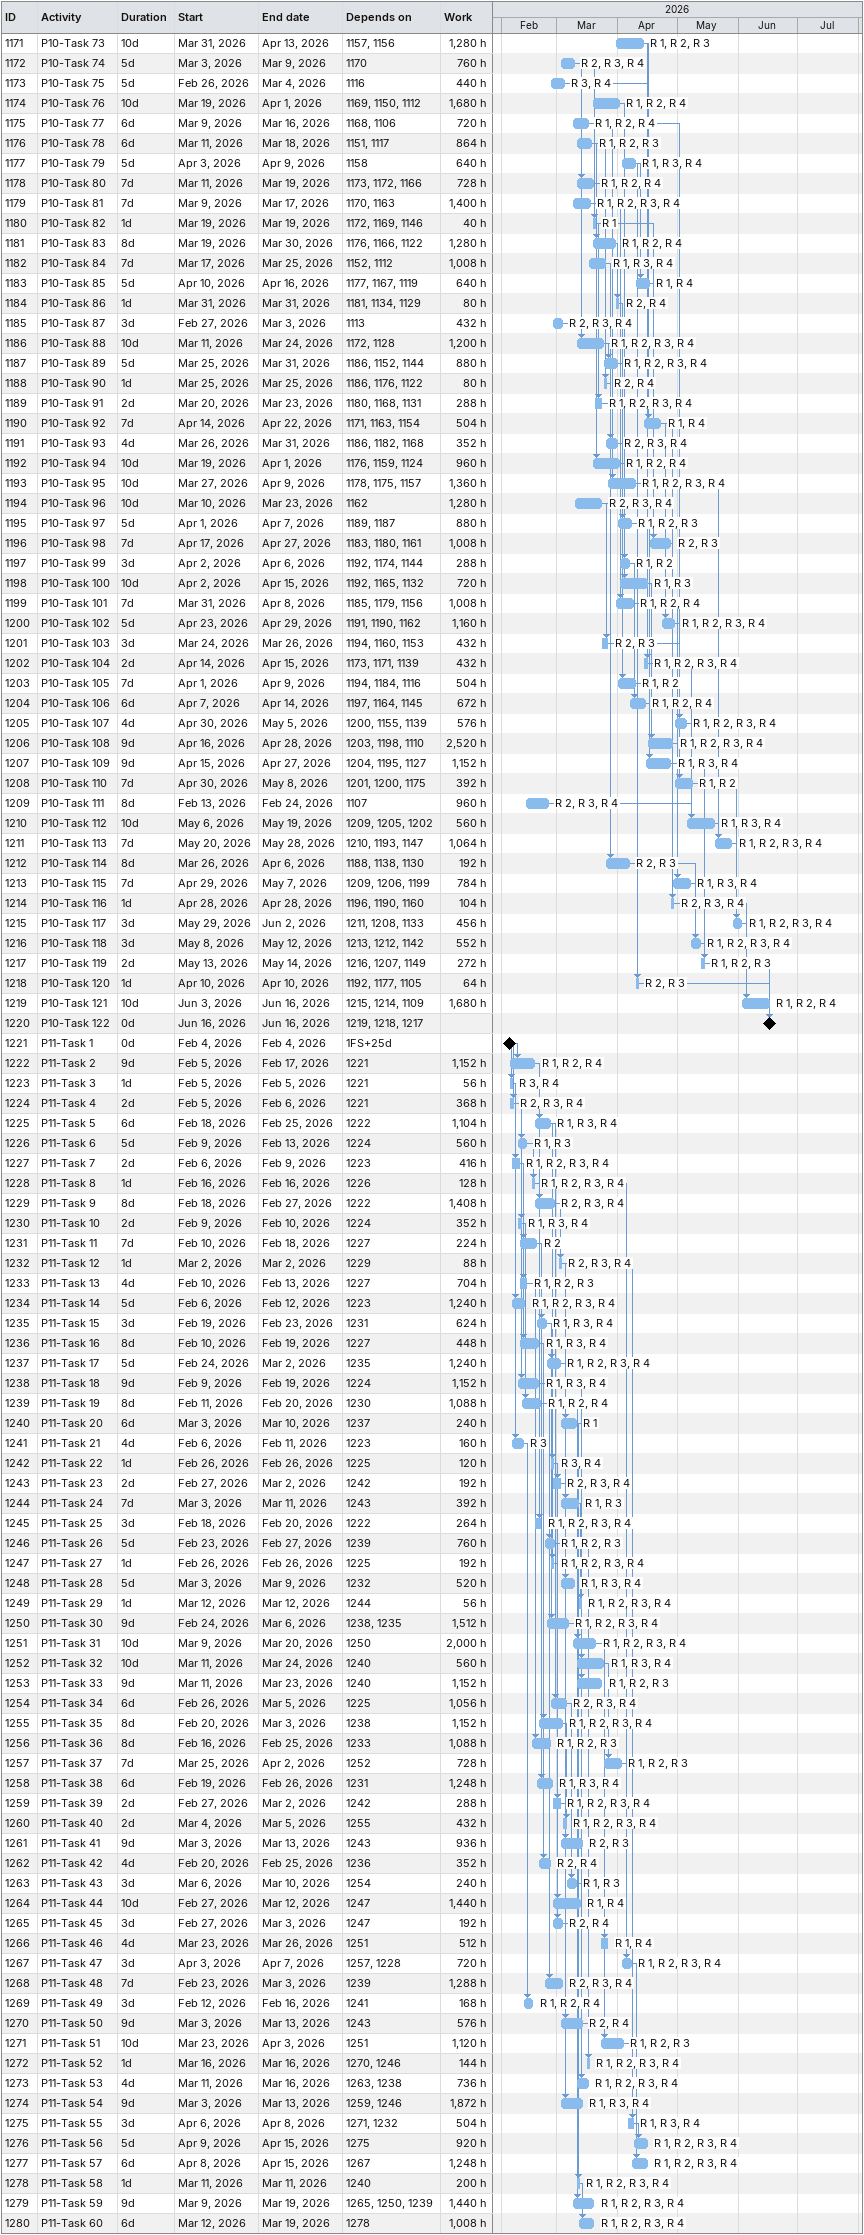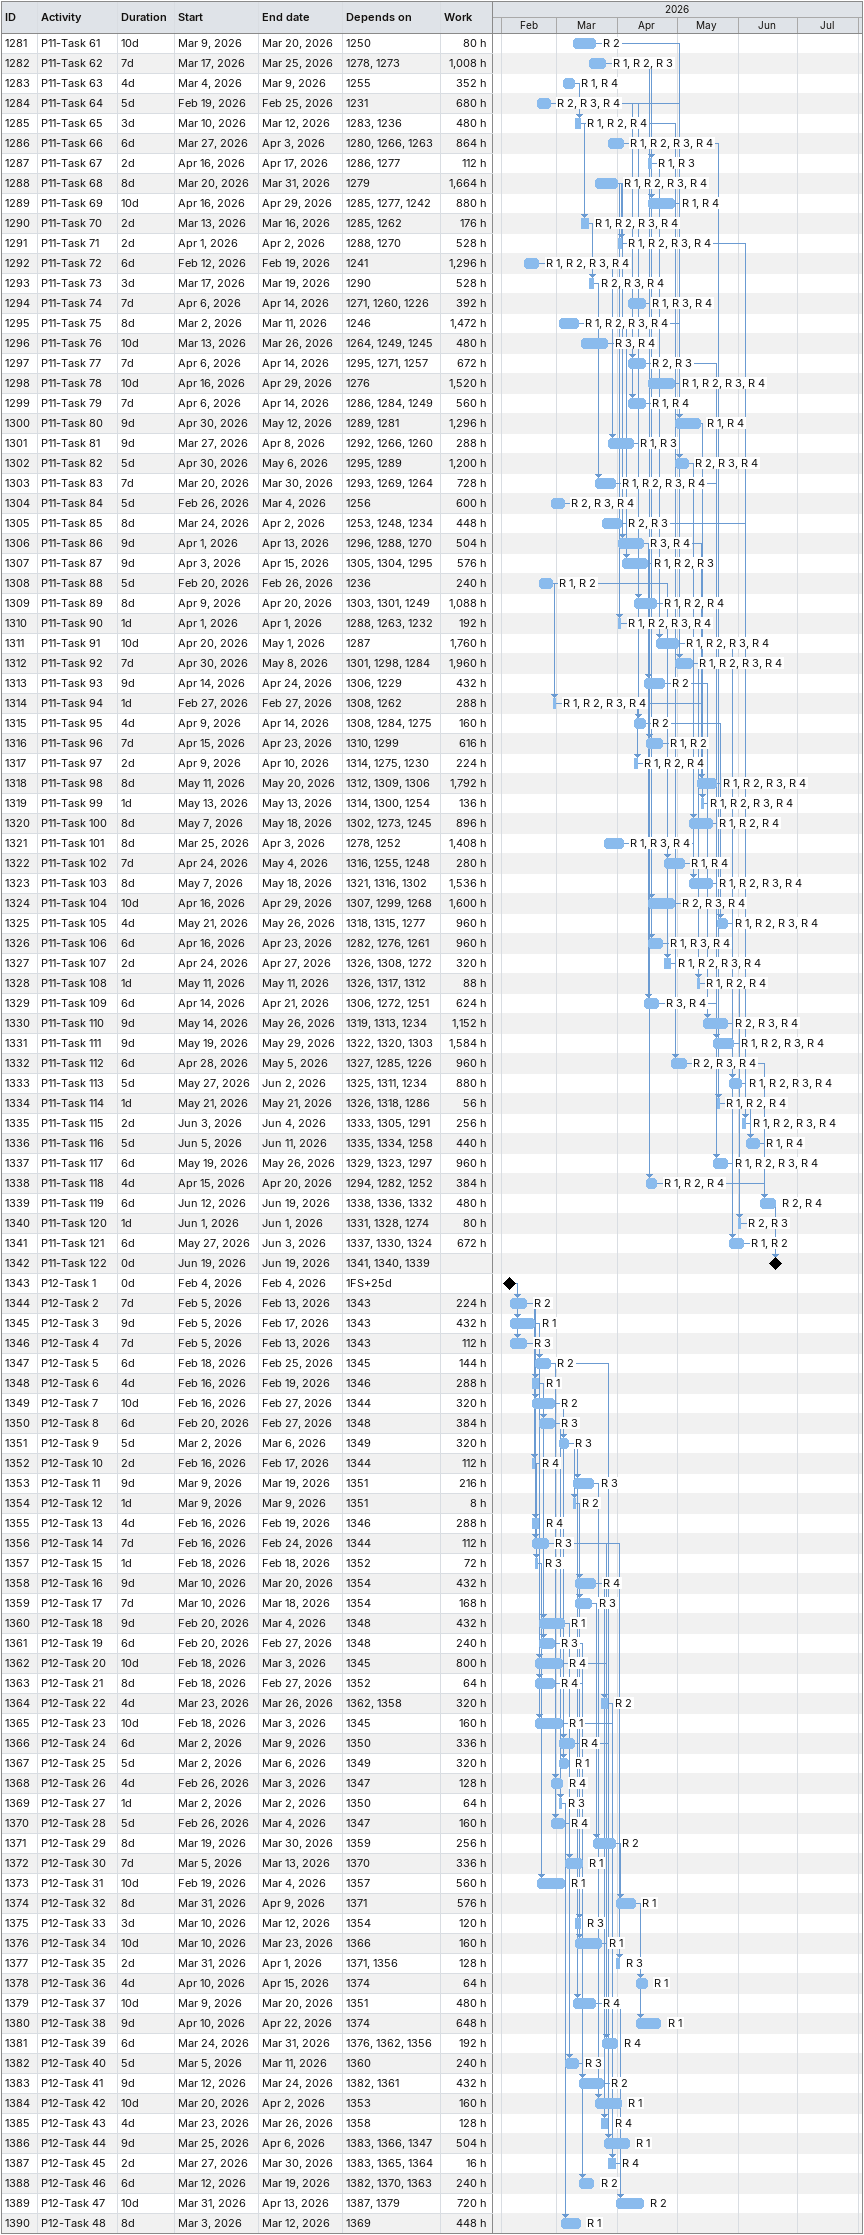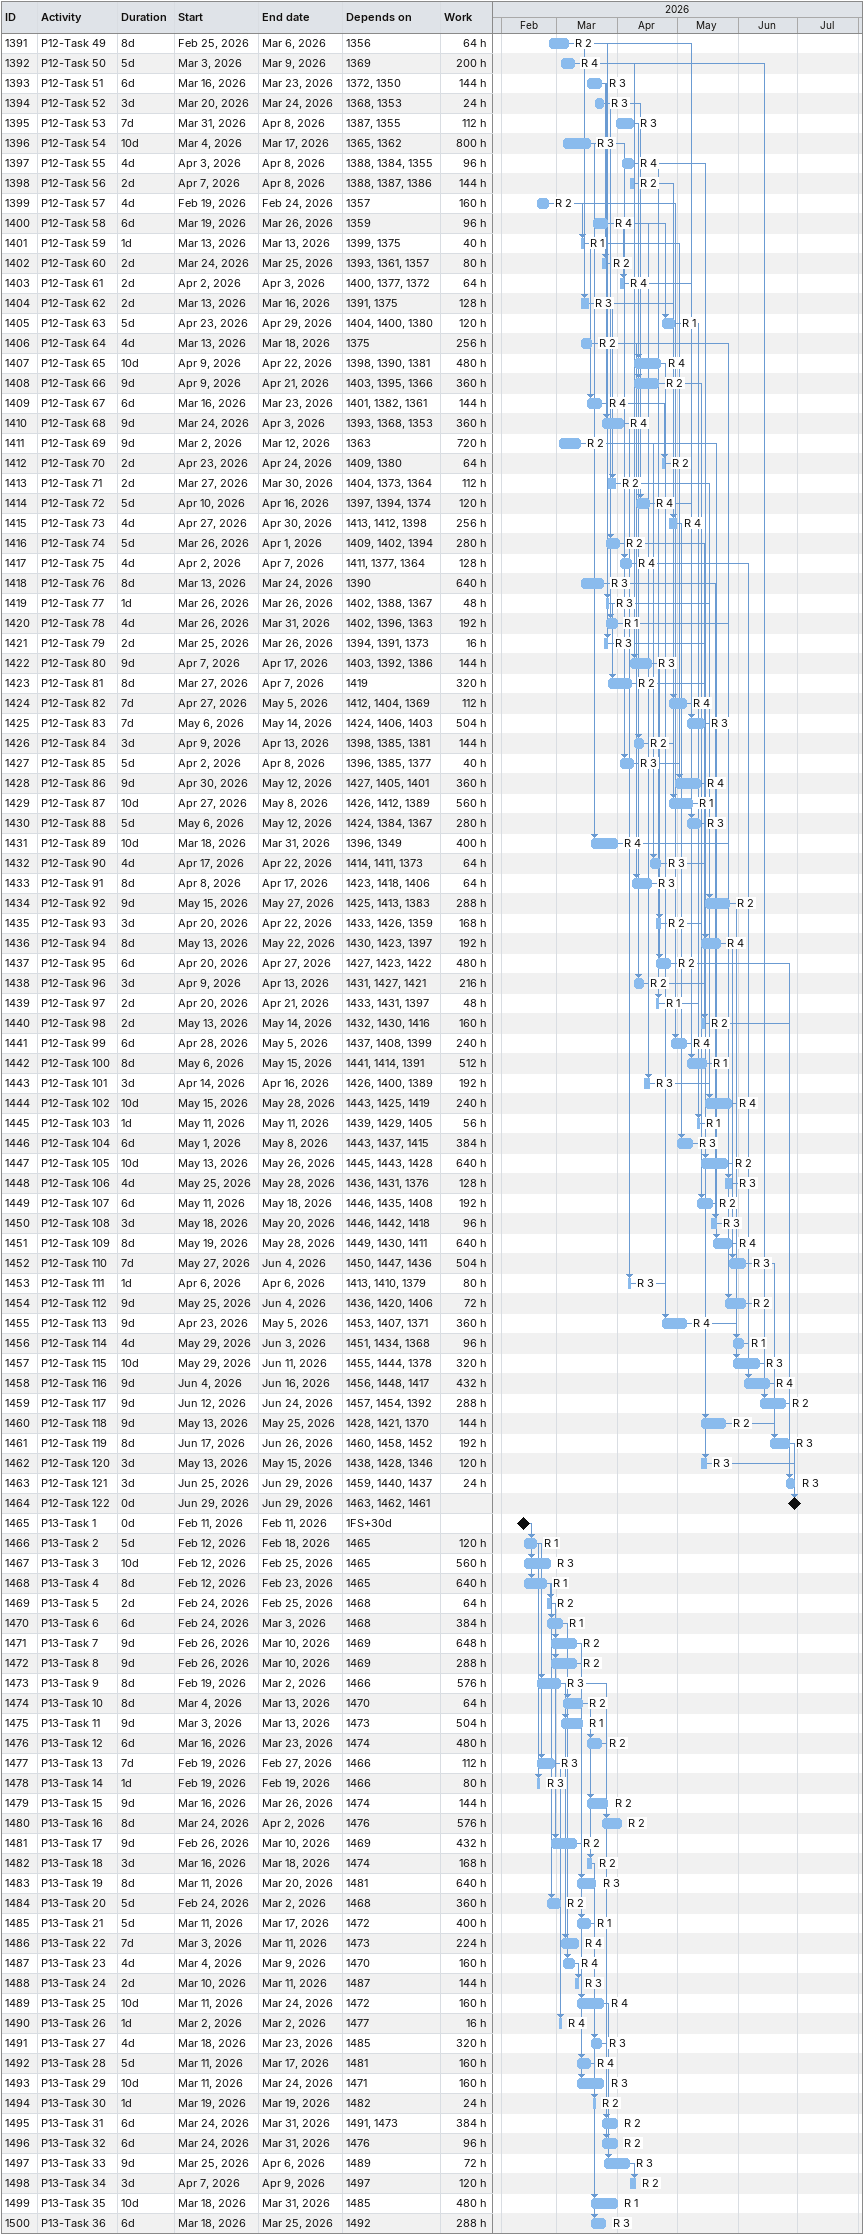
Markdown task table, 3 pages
| ID | Task | Duration | Start | Finish | Predecessors | Resources | Work (h) |
|---|---|---|---|---|---|---|---|
| 1171 | P10-Task 73 | 10d | 2026-03-31 | 2026-04-13 | 1157, 1156 | R 1, R 2, R 3 | 1280 |
| 1172 | P10-Task 74 | 5d | 2026-03-03 | 2026-03-09 | 1170 | R 2, R 3, R 4 | 760 |
| 1173 | P10-Task 75 | 5d | 2026-02-26 | 2026-03-04 | 1116 | R 3, R 4 | 440 |
| 1174 | P10-Task 76 | 10d | 2026-03-19 | 2026-04-01 | 1169, 1150, 1112 | R 1, R 2, R 4 | 1680 |
| 1175 | P10-Task 77 | 6d | 2026-03-09 | 2026-03-16 | 1168, 1106 | R 1, R 2, R 4 | 720 |
| 1176 | P10-Task 78 | 6d | 2026-03-11 | 2026-03-18 | 1151, 1117 | R 1, R 2, R 3 | 864 |
| 1177 | P10-Task 79 | 5d | 2026-04-03 | 2026-04-09 | 1158 | R 1, R 3, R 4 | 640 |
| 1178 | P10-Task 80 | 7d | 2026-03-11 | 2026-03-19 | 1173, 1172, 1166 | R 1, R 2, R 4 | 728 |
| 1179 | P10-Task 81 | 7d | 2026-03-09 | 2026-03-17 | 1170, 1163 | R 1, R 2, R 3, R 4 | 1400 |
| 1180 | P10-Task 82 | 1d | 2026-03-19 | 2026-03-19 | 1172, 1169, 1146 | R 1 | 40 |
| 1181 | P10-Task 83 | 8d | 2026-03-19 | 2026-03-30 | 1176, 1166, 1122 | R 1, R 2, R 4 | 1280 |
| 1182 | P10-Task 84 | 7d | 2026-03-17 | 2026-03-25 | 1152, 1112 | R 1, R 3, R 4 | 1008 |
| 1183 | P10-Task 85 | 5d | 2026-04-10 | 2026-04-16 | 1177, 1167, 1119 | R 1, R 4 | 640 |
| 1184 | P10-Task 86 | 1d | 2026-03-31 | 2026-03-31 | 1181, 1134, 1129 | R 2, R 4 | 80 |
| 1185 | P10-Task 87 | 3d | 2026-02-27 | 2026-03-03 | 1113 | R 2, R 3, R 4 | 432 |
| 1186 | P10-Task 88 | 10d | 2026-03-11 | 2026-03-24 | 1172, 1128 | R 1, R 2, R 3, R 4 | 1200 |
| 1187 | P10-Task 89 | 5d | 2026-03-25 | 2026-03-31 | 1186, 1152, 1144 | R 1, R 2, R 3, R 4 | 880 |
| 1188 | P10-Task 90 | 1d | 2026-03-25 | 2026-03-25 | 1186, 1176, 1122 | R 2, R 4 | 80 |
| 1189 | P10-Task 91 | 2d | 2026-03-20 | 2026-03-23 | 1180, 1168, 1131 | R 1, R 2, R 3, R 4 | 288 |
| 1190 | P10-Task 92 | 7d | 2026-04-14 | 2026-04-22 | 1171, 1163, 1154 | R 1, R 4 | 504 |
| 1191 | P10-Task 93 | 4d | 2026-03-26 | 2026-03-31 | 1186, 1182, 1168 | R 2, R 3, R 4 | 352 |
| 1192 | P10-Task 94 | 10d | 2026-03-19 | 2026-04-01 | 1176, 1159, 1124 | R 1, R 2, R 4 | 960 |
| 1193 | P10-Task 95 | 10d | 2026-03-27 | 2026-04-09 | 1178, 1175, 1157 | R 1, R 2, R 3, R 4 | 1360 |
| 1194 | P10-Task 96 | 10d | 2026-03-10 | 2026-03-23 | 1162 | R 2, R 3, R 4 | 1280 |
| 1195 | P10-Task 97 | 5d | 2026-04-01 | 2026-04-07 | 1189, 1187 | R 1, R 2, R 3 | 880 |
| 1196 | P10-Task 98 | 7d | 2026-04-17 | 2026-04-27 | 1183, 1180, 1161 | R 2, R 3 | 1008 |
| 1197 | P10-Task 99 | 3d | 2026-04-02 | 2026-04-06 | 1192, 1174, 1144 | R 1, R 2 | 288 |
| 1198 | P10-Task 100 | 10d | 2026-04-02 | 2026-04-15 | 1192, 1165, 1132 | R 1, R 3 | 720 |
| 1199 | P10-Task 101 | 7d | 2026-03-31 | 2026-04-08 | 1185, 1179, 1156 | R 1, R 2, R 4 | 1008 |
| 1200 | P10-Task 102 | 5d | 2026-04-23 | 2026-04-29 | 1191, 1190, 1162 | R 1, R 2, R 3, R 4 | 1160 |
| 1201 | P10-Task 103 | 3d | 2026-03-24 | 2026-03-26 | 1194, 1160, 1153 | R 2, R 3 | 432 |
| 1202 | P10-Task 104 | 2d | 2026-04-14 | 2026-04-15 | 1173, 1171, 1139 | R 1, R 2, R 3, R 4 | 432 |
| 1203 | P10-Task 105 | 7d | 2026-04-01 | 2026-04-09 | 1194, 1184, 1116 | R 1, R 2 | 504 |
| 1204 | P10-Task 106 | 6d | 2026-04-07 | 2026-04-14 | 1197, 1164, 1145 | R 1, R 2, R 4 | 672 |
| 1205 | P10-Task 107 | 4d | 2026-04-30 | 2026-05-05 | 1200, 1155, 1139 | R 1, R 2, R 3, R 4 | 576 |
| 1206 | P10-Task 108 | 9d | 2026-04-16 | 2026-04-28 | 1203, 1198, 1110 | R 1, R 2, R 3, R 4 | 2520 |
| 1207 | P10-Task 109 | 9d | 2026-04-15 | 2026-04-27 | 1204, 1195, 1127 | R 1, R 3, R 4 | 1152 |
| 1208 | P10-Task 110 | 7d | 2026-04-30 | 2026-05-08 | 1201, 1200, 1175 | R 1, R 2 | 392 |
| 1209 | P10-Task 111 | 8d | 2026-02-13 | 2026-02-24 | 1107 | R 2, R 3, R 4 | 960 |
| 1210 | P10-Task 112 | 10d | 2026-05-06 | 2026-05-19 | 1209, 1205, 1202 | R 1, R 3, R 4 | 560 |
| 1211 | P10-Task 113 | 7d | 2026-05-20 | 2026-05-28 | 1210, 1193, 1147 | R 1, R 2, R 3, R 4 | 1064 |
| 1212 | P10-Task 114 | 8d | 2026-03-26 | 2026-04-06 | 1188, 1138, 1130 | R 2, R 3 | 192 |
| 1213 | P10-Task 115 | 7d | 2026-04-29 | 2026-05-07 | 1209, 1206, 1199 | R 1, R 3, R 4 | 784 |
| 1214 | P10-Task 116 | 1d | 2026-04-28 | 2026-04-28 | 1196, 1190, 1160 | R 2, R 3, R 4 | 104 |
| 1215 | P10-Task 117 | 3d | 2026-05-29 | 2026-06-02 | 1211, 1208, 1133 | R 1, R 2, R 3, R 4 | 456 |
| 1216 | P10-Task 118 | 3d | 2026-05-08 | 2026-05-12 | 1213, 1212, 1142 | R 1, R 2, R 3, R 4 | 552 |
| 1217 | P10-Task 119 | 2d | 2026-05-13 | 2026-05-14 | 1216, 1207, 1149 | R 1, R 2, R 3 | 272 |
| 1218 | P10-Task 120 | 1d | 2026-04-10 | 2026-04-10 | 1192, 1177, 1105 | R 2, R 3 | 64 |
| 1219 | P10-Task 121 | 10d | 2026-06-03 | 2026-06-16 | 1215, 1214, 1109 | R 1, R 2, R 4 | 1680 |
| 1220 | P10-Task 122 | 0d | 2026-06-16 | 2026-06-16 | 1219, 1218, 1217 |  |  |
| 1221 | P11-Task 1 | 0d | 2026-02-04 | 2026-02-04 | 1FS+25d |  |  |
| 1222 | P11-Task 2 | 9d | 2026-02-05 | 2026-02-17 | 1221 | R 1, R 2, R 4 | 1152 |
| 1223 | P11-Task 3 | 1d | 2026-02-05 | 2026-02-05 | 1221 | R 3, R 4 | 56 |
| 1224 | P11-Task 4 | 2d | 2026-02-05 | 2026-02-06 | 1221 | R 2, R 3, R 4 | 368 |
| 1225 | P11-Task 5 | 6d | 2026-02-18 | 2026-02-25 | 1222 | R 1, R 3, R 4 | 1104 |
| 1226 | P11-Task 6 | 5d | 2026-02-09 | 2026-02-13 | 1224 | R 1, R 3 | 560 |
| 1227 | P11-Task 7 | 2d | 2026-02-06 | 2026-02-09 | 1223 | R 1, R 2, R 3, R 4 | 416 |
| 1228 | P11-Task 8 | 1d | 2026-02-16 | 2026-02-16 | 1226 | R 1, R 2, R 3, R 4 | 128 |
| 1229 | P11-Task 9 | 8d | 2026-02-18 | 2026-02-27 | 1222 | R 2, R 3, R 4 | 1408 |
| 1230 | P11-Task 10 | 2d | 2026-02-09 | 2026-02-10 | 1224 | R 1, R 3, R 4 | 352 |
| 1231 | P11-Task 11 | 7d | 2026-02-10 | 2026-02-18 | 1227 | R 2 | 224 |
| 1232 | P11-Task 12 | 1d | 2026-03-02 | 2026-03-02 | 1229 | R 2, R 3, R 4 | 88 |
| 1233 | P11-Task 13 | 4d | 2026-02-10 | 2026-02-13 | 1227 | R 1, R 2, R 3 | 704 |
| 1234 | P11-Task 14 | 5d | 2026-02-06 | 2026-02-12 | 1223 | R 1, R 2, R 3, R 4 | 1240 |
| 1235 | P11-Task 15 | 3d | 2026-02-19 | 2026-02-23 | 1231 | R 1, R 3, R 4 | 624 |
| 1236 | P11-Task 16 | 8d | 2026-02-10 | 2026-02-19 | 1227 | R 1, R 3, R 4 | 448 |
| 1237 | P11-Task 17 | 5d | 2026-02-24 | 2026-03-02 | 1235 | R 1, R 2, R 3, R 4 | 1240 |
| 1238 | P11-Task 18 | 9d | 2026-02-09 | 2026-02-19 | 1224 | R 1, R 3, R 4 | 1152 |
| 1239 | P11-Task 19 | 8d | 2026-02-11 | 2026-02-20 | 1230 | R 1, R 2, R 4 | 1088 |
| 1240 | P11-Task 20 | 6d | 2026-03-03 | 2026-03-10 | 1237 | R 1 | 240 |
| 1241 | P11-Task 21 | 4d | 2026-02-06 | 2026-02-11 | 1223 | R 3 | 160 |
| 1242 | P11-Task 22 | 1d | 2026-02-26 | 2026-02-26 | 1225 | R 3, R 4 | 120 |
| 1243 | P11-Task 23 | 2d | 2026-02-27 | 2026-03-02 | 1242 | R 2, R 3, R 4 | 192 |
| 1244 | P11-Task 24 | 7d | 2026-03-03 | 2026-03-11 | 1243 | R 1, R 3 | 392 |
| 1245 | P11-Task 25 | 3d | 2026-02-18 | 2026-02-20 | 1222 | R 1, R 2, R 3, R 4 | 264 |
| 1246 | P11-Task 26 | 5d | 2026-02-23 | 2026-02-27 | 1239 | R 1, R 2, R 3 | 760 |
| 1247 | P11-Task 27 | 1d | 2026-02-26 | 2026-02-26 | 1225 | R 1, R 2, R 3, R 4 | 192 |
| 1248 | P11-Task 28 | 5d | 2026-03-03 | 2026-03-09 | 1232 | R 1, R 3, R 4 | 520 |
| 1249 | P11-Task 29 | 1d | 2026-03-12 | 2026-03-12 | 1244 | R 1, R 2, R 3, R 4 | 56 |
| 1250 | P11-Task 30 | 9d | 2026-02-24 | 2026-03-06 | 1238, 1235 | R 1, R 2, R 3, R 4 | 1512 |
| 1251 | P11-Task 31 | 10d | 2026-03-09 | 2026-03-20 | 1250 | R 1, R 2, R 3, R 4 | 2000 |
| 1252 | P11-Task 32 | 10d | 2026-03-11 | 2026-03-24 | 1240 | R 1, R 3, R 4 | 560 |
| 1253 | P11-Task 33 | 9d | 2026-03-11 | 2026-03-23 | 1240 | R 1, R 2, R 3 | 1152 |
| 1254 | P11-Task 34 | 6d | 2026-02-26 | 2026-03-05 | 1225 | R 2, R 3, R 4 | 1056 |
| 1255 | P11-Task 35 | 8d | 2026-02-20 | 2026-03-03 | 1238 | R 1, R 2, R 3, R 4 | 1152 |
| 1256 | P11-Task 36 | 8d | 2026-02-16 | 2026-02-25 | 1233 | R 1, R 2, R 3 | 1088 |
| 1257 | P11-Task 37 | 7d | 2026-03-25 | 2026-04-02 | 1252 | R 1, R 2, R 3 | 728 |
| 1258 | P11-Task 38 | 6d | 2026-02-19 | 2026-02-26 | 1231 | R 1, R 3, R 4 | 1248 |
| 1259 | P11-Task 39 | 2d | 2026-02-27 | 2026-03-02 | 1242 | R 1, R 2, R 3, R 4 | 288 |
| 1260 | P11-Task 40 | 2d | 2026-03-04 | 2026-03-05 | 1255 | R 1, R 2, R 3, R 4 | 432 |
| 1261 | P11-Task 41 | 9d | 2026-03-03 | 2026-03-13 | 1243 | R 2, R 3 | 936 |
| 1262 | P11-Task 42 | 4d | 2026-02-20 | 2026-02-25 | 1236 | R 2, R 4 | 352 |
| 1263 | P11-Task 43 | 3d | 2026-03-06 | 2026-03-10 | 1254 | R 1, R 3 | 240 |
| 1264 | P11-Task 44 | 10d | 2026-02-27 | 2026-03-12 | 1247 | R 1, R 4 | 1440 |
| 1265 | P11-Task 45 | 3d | 2026-02-27 | 2026-03-03 | 1247 | R 2, R 4 | 192 |
| 1266 | P11-Task 46 | 4d | 2026-03-23 | 2026-03-26 | 1251 | R 1, R 4 | 512 |
| 1267 | P11-Task 47 | 3d | 2026-04-03 | 2026-04-07 | 1257, 1228 | R 1, R 2, R 3, R 4 | 720 |
| 1268 | P11-Task 48 | 7d | 2026-02-23 | 2026-03-03 | 1239 | R 2, R 3, R 4 | 1288 |
| 1269 | P11-Task 49 | 3d | 2026-02-12 | 2026-02-16 | 1241 | R 1, R 2, R 4 | 168 |
| 1270 | P11-Task 50 | 9d | 2026-03-03 | 2026-03-13 | 1243 | R 2, R 4 | 576 |
| 1271 | P11-Task 51 | 10d | 2026-03-23 | 2026-04-03 | 1251 | R 1, R 2, R 3 | 1120 |
| 1272 | P11-Task 52 | 1d | 2026-03-16 | 2026-03-16 | 1270, 1246 | R 1, R 2, R 3, R 4 | 144 |
| 1273 | P11-Task 53 | 4d | 2026-03-11 | 2026-03-16 | 1263, 1238 | R 1, R 2, R 3, R 4 | 736 |
| 1274 | P11-Task 54 | 9d | 2026-03-03 | 2026-03-13 | 1259, 1246 | R 1, R 3, R 4 | 1872 |
| 1275 | P11-Task 55 | 3d | 2026-04-06 | 2026-04-08 | 1271, 1232 | R 1, R 3, R 4 | 504 |
| 1276 | P11-Task 56 | 5d | 2026-04-09 | 2026-04-15 | 1275 | R 1, R 2, R 3, R 4 | 920 |
| 1277 | P11-Task 57 | 6d | 2026-04-08 | 2026-04-15 | 1267 | R 1, R 2, R 3, R 4 | 1248 |
| 1278 | P11-Task 58 | 1d | 2026-03-11 | 2026-03-11 | 1240 | R 1, R 2, R 3, R 4 | 200 |
| 1279 | P11-Task 59 | 9d | 2026-03-09 | 2026-03-19 | 1265, 1250, 1239 | R 1, R 2, R 3, R 4 | 1440 |
| 1280 | P11-Task 60 | 6d | 2026-03-12 | 2026-03-19 | 1278 | R 1, R 2, R 3, R 4 | 1008 |
| 1281 | P11-Task 61 | 10d | 2026-03-09 | 2026-03-20 | 1250 | R 2 | 80 |
| 1282 | P11-Task 62 | 7d | 2026-03-17 | 2026-03-25 | 1278, 1273 | R 1, R 2, R 3 | 1008 |
| 1283 | P11-Task 63 | 4d | 2026-03-04 | 2026-03-09 | 1255 | R 1, R 4 | 352 |
| 1284 | P11-Task 64 | 5d | 2026-02-19 | 2026-02-25 | 1231 | R 2, R 3, R 4 | 680 |
| 1285 | P11-Task 65 | 3d | 2026-03-10 | 2026-03-12 | 1283, 1236 | R 1, R 2, R 4 | 480 |
| 1286 | P11-Task 66 | 6d | 2026-03-27 | 2026-04-03 | 1280, 1266, 1263 | R 1, R 2, R 3, R 4 | 864 |
| 1287 | P11-Task 67 | 2d | 2026-04-16 | 2026-04-17 | 1286, 1277 | R 1, R 3 | 112 |
| 1288 | P11-Task 68 | 8d | 2026-03-20 | 2026-03-31 | 1279 | R 1, R 2, R 3, R 4 | 1664 |
| 1289 | P11-Task 69 | 10d | 2026-04-16 | 2026-04-29 | 1285, 1277, 1242 | R 1, R 4 | 880 |
| 1290 | P11-Task 70 | 2d | 2026-03-13 | 2026-03-16 | 1285, 1262 | R 1, R 2, R 3, R 4 | 176 |
| 1291 | P11-Task 71 | 2d | 2026-04-01 | 2026-04-02 | 1288, 1270 | R 1, R 2, R 3, R 4 | 528 |
| 1292 | P11-Task 72 | 6d | 2026-02-12 | 2026-02-19 | 1241 | R 1, R 2, R 3, R 4 | 1296 |
| 1293 | P11-Task 73 | 3d | 2026-03-17 | 2026-03-19 | 1290 | R 2, R 3, R 4 | 528 |
| 1294 | P11-Task 74 | 7d | 2026-04-06 | 2026-04-14 | 1271, 1260, 1226 | R 1, R 3, R 4 | 392 |
| 1295 | P11-Task 75 | 8d | 2026-03-02 | 2026-03-11 | 1246 | R 1, R 2, R 3, R 4 | 1472 |
| 1296 | P11-Task 76 | 10d | 2026-03-13 | 2026-03-26 | 1264, 1249, 1245 | R 3, R 4 | 480 |
| 1297 | P11-Task 77 | 7d | 2026-04-06 | 2026-04-14 | 1295, 1271, 1257 | R 2, R 3 | 672 |
| 1298 | P11-Task 78 | 10d | 2026-04-16 | 2026-04-29 | 1276 | R 1, R 2, R 3, R 4 | 1520 |
| 1299 | P11-Task 79 | 7d | 2026-04-06 | 2026-04-14 | 1286, 1284, 1249 | R 1, R 4 | 560 |
| 1300 | P11-Task 80 | 9d | 2026-04-30 | 2026-05-12 | 1289, 1281 | R 1, R 4 | 1296 |
| 1301 | P11-Task 81 | 9d | 2026-03-27 | 2026-04-08 | 1292, 1266, 1260 | R 1, R 3 | 288 |
| 1302 | P11-Task 82 | 5d | 2026-04-30 | 2026-05-06 | 1295, 1289 | R 2, R 3, R 4 | 1200 |
| 1303 | P11-Task 83 | 7d | 2026-03-20 | 2026-03-30 | 1293, 1269, 1264 | R 1, R 2, R 3, R 4 | 728 |
| 1304 | P11-Task 84 | 5d | 2026-02-26 | 2026-03-04 | 1256 | R 2, R 3, R 4 | 600 |
| 1305 | P11-Task 85 | 8d | 2026-03-24 | 2026-04-02 | 1253, 1248, 1234 | R 2, R 3 | 448 |
| 1306 | P11-Task 86 | 9d | 2026-04-01 | 2026-04-13 | 1296, 1288, 1270 | R 3, R 4 | 504 |
| 1307 | P11-Task 87 | 9d | 2026-04-03 | 2026-04-15 | 1305, 1304, 1295 | R 1, R 2, R 3 | 576 |
| 1308 | P11-Task 88 | 5d | 2026-02-20 | 2026-02-26 | 1236 | R 1, R 2 | 240 |
| 1309 | P11-Task 89 | 8d | 2026-04-09 | 2026-04-20 | 1303, 1301, 1249 | R 1, R 2, R 4 | 1088 |
| 1310 | P11-Task 90 | 1d | 2026-04-01 | 2026-04-01 | 1288, 1263, 1232 | R 1, R 2, R 3, R 4 | 192 |
| 1311 | P11-Task 91 | 10d | 2026-04-20 | 2026-05-01 | 1287 | R 1, R 2, R 3, R 4 | 1760 |
| 1312 | P11-Task 92 | 7d | 2026-04-30 | 2026-05-08 | 1301, 1298, 1284 | R 1, R 2, R 3, R 4 | 1960 |
| 1313 | P11-Task 93 | 9d | 2026-04-14 | 2026-04-24 | 1306, 1229 | R 2 | 432 |
| 1314 | P11-Task 94 | 1d | 2026-02-27 | 2026-02-27 | 1308, 1262 | R 1, R 2, R 3, R 4 | 288 |
| 1315 | P11-Task 95 | 4d | 2026-04-09 | 2026-04-14 | 1308, 1284, 1275 | R 2 | 160 |
| 1316 | P11-Task 96 | 7d | 2026-04-15 | 2026-04-23 | 1310, 1299 | R 1, R 2 | 616 |
| 1317 | P11-Task 97 | 2d | 2026-04-09 | 2026-04-10 | 1314, 1275, 1230 | R 1, R 2, R 4 | 224 |
| 1318 | P11-Task 98 | 8d | 2026-05-11 | 2026-05-20 | 1312, 1309, 1306 | R 1, R 2, R 3, R 4 | 1792 |
| 1319 | P11-Task 99 | 1d | 2026-05-13 | 2026-05-13 | 1314, 1300, 1254 | R 1, R 2, R 3, R 4 | 136 |
| 1320 | P11-Task 100 | 8d | 2026-05-07 | 2026-05-18 | 1302, 1273, 1245 | R 1, R 2, R 4 | 896 |
| 1321 | P11-Task 101 | 8d | 2026-03-25 | 2026-04-03 | 1278, 1252 | R 1, R 3, R 4 | 1408 |
| 1322 | P11-Task 102 | 7d | 2026-04-24 | 2026-05-04 | 1316, 1255, 1248 | R 1, R 4 | 280 |
| 1323 | P11-Task 103 | 8d | 2026-05-07 | 2026-05-18 | 1321, 1316, 1302 | R 1, R 2, R 3, R 4 | 1536 |
| 1324 | P11-Task 104 | 10d | 2026-04-16 | 2026-04-29 | 1307, 1299, 1268 | R 2, R 3, R 4 | 1600 |
| 1325 | P11-Task 105 | 4d | 2026-05-21 | 2026-05-26 | 1318, 1315, 1277 | R 1, R 2, R 3, R 4 | 960 |
| 1326 | P11-Task 106 | 6d | 2026-04-16 | 2026-04-23 | 1282, 1276, 1261 | R 1, R 3, R 4 | 960 |
| 1327 | P11-Task 107 | 2d | 2026-04-24 | 2026-04-27 | 1326, 1308, 1272 | R 1, R 2, R 3, R 4 | 320 |
| 1328 | P11-Task 108 | 1d | 2026-05-11 | 2026-05-11 | 1326, 1317, 1312 | R 1, R 2, R 4 | 88 |
| 1329 | P11-Task 109 | 6d | 2026-04-14 | 2026-04-21 | 1306, 1272, 1251 | R 3, R 4 | 624 |
| 1330 | P11-Task 110 | 9d | 2026-05-14 | 2026-05-26 | 1319, 1313, 1234 | R 2, R 3, R 4 | 1152 |
| 1331 | P11-Task 111 | 9d | 2026-05-19 | 2026-05-29 | 1322, 1320, 1303 | R 1, R 2, R 3, R 4 | 1584 |
| 1332 | P11-Task 112 | 6d | 2026-04-28 | 2026-05-05 | 1327, 1285, 1226 | R 2, R 3, R 4 | 960 |
| 1333 | P11-Task 113 | 5d | 2026-05-27 | 2026-06-02 | 1325, 1311, 1234 | R 1, R 2, R 3, R 4 | 880 |
| 1334 | P11-Task 114 | 1d | 2026-05-21 | 2026-05-21 | 1326, 1318, 1286 | R 1, R 2, R 4 | 56 |
| 1335 | P11-Task 115 | 2d | 2026-06-03 | 2026-06-04 | 1333, 1305, 1291 | R 1, R 2, R 3, R 4 | 256 |
| 1336 | P11-Task 116 | 5d | 2026-06-05 | 2026-06-11 | 1335, 1334, 1258 | R 1, R 4 | 440 |
| 1337 | P11-Task 117 | 6d | 2026-05-19 | 2026-05-26 | 1329, 1323, 1297 | R 1, R 2, R 3, R 4 | 960 |
| 1338 | P11-Task 118 | 4d | 2026-04-15 | 2026-04-20 | 1294, 1282, 1252 | R 1, R 2, R 4 | 384 |
| 1339 | P11-Task 119 | 6d | 2026-06-12 | 2026-06-19 | 1338, 1336, 1332 | R 2, R 4 | 480 |
| 1340 | P11-Task 120 | 1d | 2026-06-01 | 2026-06-01 | 1331, 1328, 1274 | R 2, R 3 | 80 |
| 1341 | P11-Task 121 | 6d | 2026-05-27 | 2026-06-03 | 1337, 1330, 1324 | R 1, R 2 | 672 |
| 1342 | P11-Task 122 | 0d | 2026-06-19 | 2026-06-19 | 1341, 1340, 1339 |  |  |
| 1343 | P12-Task 1 | 0d | 2026-02-04 | 2026-02-04 | 1FS+25d |  |  |
| 1344 | P12-Task 2 | 7d | 2026-02-05 | 2026-02-13 | 1343 | R 2 | 224 |
| 1345 | P12-Task 3 | 9d | 2026-02-05 | 2026-02-17 | 1343 | R 1 | 432 |
| 1346 | P12-Task 4 | 7d | 2026-02-05 | 2026-02-13 | 1343 | R 3 | 112 |
| 1347 | P12-Task 5 | 6d | 2026-02-18 | 2026-02-25 | 1345 | R 2 | 144 |
| 1348 | P12-Task 6 | 4d | 2026-02-16 | 2026-02-19 | 1346 | R 1 | 288 |
| 1349 | P12-Task 7 | 10d | 2026-02-16 | 2026-02-27 | 1344 | R 2 | 320 |
| 1350 | P12-Task 8 | 6d | 2026-02-20 | 2026-02-27 | 1348 | R 3 | 384 |
| 1351 | P12-Task 9 | 5d | 2026-03-02 | 2026-03-06 | 1349 | R 3 | 320 |
| 1352 | P12-Task 10 | 2d | 2026-02-16 | 2026-02-17 | 1344 | R 4 | 112 |
| 1353 | P12-Task 11 | 9d | 2026-03-09 | 2026-03-19 | 1351 | R 3 | 216 |
| 1354 | P12-Task 12 | 1d | 2026-03-09 | 2026-03-09 | 1351 | R 2 | 8 |
| 1355 | P12-Task 13 | 4d | 2026-02-16 | 2026-02-19 | 1346 | R 4 | 288 |
| 1356 | P12-Task 14 | 7d | 2026-02-16 | 2026-02-24 | 1344 | R 3 | 112 |
| 1357 | P12-Task 15 | 1d | 2026-02-18 | 2026-02-18 | 1352 | R 3 | 72 |
| 1358 | P12-Task 16 | 9d | 2026-03-10 | 2026-03-20 | 1354 | R 4 | 432 |
| 1359 | P12-Task 17 | 7d | 2026-03-10 | 2026-03-18 | 1354 | R 3 | 168 |
| 1360 | P12-Task 18 | 9d | 2026-02-20 | 2026-03-04 | 1348 | R 1 | 432 |
| 1361 | P12-Task 19 | 6d | 2026-02-20 | 2026-02-27 | 1348 | R 3 | 240 |
| 1362 | P12-Task 20 | 10d | 2026-02-18 | 2026-03-03 | 1345 | R 4 | 800 |
| 1363 | P12-Task 21 | 8d | 2026-02-18 | 2026-02-27 | 1352 | R 4 | 64 |
| 1364 | P12-Task 22 | 4d | 2026-03-23 | 2026-03-26 | 1362, 1358 | R 2 | 320 |
| 1365 | P12-Task 23 | 10d | 2026-02-18 | 2026-03-03 | 1345 | R 1 | 160 |
| 1366 | P12-Task 24 | 6d | 2026-03-02 | 2026-03-09 | 1350 | R 4 | 336 |
| 1367 | P12-Task 25 | 5d | 2026-03-02 | 2026-03-06 | 1349 | R 1 | 320 |
| 1368 | P12-Task 26 | 4d | 2026-02-26 | 2026-03-03 | 1347 | R 4 | 128 |
| 1369 | P12-Task 27 | 1d | 2026-03-02 | 2026-03-02 | 1350 | R 3 | 64 |
| 1370 | P12-Task 28 | 5d | 2026-02-26 | 2026-03-04 | 1347 | R 4 | 160 |
| 1371 | P12-Task 29 | 8d | 2026-03-19 | 2026-03-30 | 1359 | R 2 | 256 |
| 1372 | P12-Task 30 | 7d | 2026-03-05 | 2026-03-13 | 1370 | R 1 | 336 |
| 1373 | P12-Task 31 | 10d | 2026-02-19 | 2026-03-04 | 1357 | R 1 | 560 |
| 1374 | P12-Task 32 | 8d | 2026-03-31 | 2026-04-09 | 1371 | R 1 | 576 |
| 1375 | P12-Task 33 | 3d | 2026-03-10 | 2026-03-12 | 1354 | R 3 | 120 |
| 1376 | P12-Task 34 | 10d | 2026-03-10 | 2026-03-23 | 1366 | R 1 | 160 |
| 1377 | P12-Task 35 | 2d | 2026-03-31 | 2026-04-01 | 1371, 1356 | R 3 | 128 |
| 1378 | P12-Task 36 | 4d | 2026-04-10 | 2026-04-15 | 1374 | R 1 | 64 |
| 1379 | P12-Task 37 | 10d | 2026-03-09 | 2026-03-20 | 1351 | R 4 | 480 |
| 1380 | P12-Task 38 | 9d | 2026-04-10 | 2026-04-22 | 1374 | R 1 | 648 |
| 1381 | P12-Task 39 | 6d | 2026-03-24 | 2026-03-31 | 1376, 1362, 1356 | R 4 | 192 |
| 1382 | P12-Task 40 | 5d | 2026-03-05 | 2026-03-11 | 1360 | R 3 | 240 |
| 1383 | P12-Task 41 | 9d | 2026-03-12 | 2026-03-24 | 1382, 1361 | R 2 | 432 |
| 1384 | P12-Task 42 | 10d | 2026-03-20 | 2026-04-02 | 1353 | R 1 | 160 |
| 1385 | P12-Task 43 | 4d | 2026-03-23 | 2026-03-26 | 1358 | R 4 | 128 |
| 1386 | P12-Task 44 | 9d | 2026-03-25 | 2026-04-06 | 1383, 1366, 1347 | R 1 | 504 |
| 1387 | P12-Task 45 | 2d | 2026-03-27 | 2026-03-30 | 1383, 1365, 1364 | R 4 | 16 |
| 1388 | P12-Task 46 | 6d | 2026-03-12 | 2026-03-19 | 1382, 1370, 1363 | R 2 | 240 |
| 1389 | P12-Task 47 | 10d | 2026-03-31 | 2026-04-13 | 1387, 1379 | R 2 | 720 |
| 1390 | P12-Task 48 | 8d | 2026-03-03 | 2026-03-12 | 1369 | R 1 | 448 |
| 1391 | P12-Task 49 | 8d | 2026-02-25 | 2026-03-06 | 1356 | R 2 | 64 |
| 1392 | P12-Task 50 | 5d | 2026-03-03 | 2026-03-09 | 1369 | R 4 | 200 |
| 1393 | P12-Task 51 | 6d | 2026-03-16 | 2026-03-23 | 1372, 1350 | R 3 | 144 |
| 1394 | P12-Task 52 | 3d | 2026-03-20 | 2026-03-24 | 1368, 1353 | R 3 | 24 |
| 1395 | P12-Task 53 | 7d | 2026-03-31 | 2026-04-08 | 1387, 1355 | R 3 | 112 |
| 1396 | P12-Task 54 | 10d | 2026-03-04 | 2026-03-17 | 1365, 1362 | R 3 | 800 |
| 1397 | P12-Task 55 | 4d | 2026-04-03 | 2026-04-08 | 1388, 1384, 1355 | R 4 | 96 |
| 1398 | P12-Task 56 | 2d | 2026-04-07 | 2026-04-08 | 1388, 1387, 1386 | R 2 | 144 |
| 1399 | P12-Task 57 | 4d | 2026-02-19 | 2026-02-24 | 1357 | R 2 | 160 |
| 1400 | P12-Task 58 | 6d | 2026-03-19 | 2026-03-26 | 1359 | R 4 | 96 |
| 1401 | P12-Task 59 | 1d | 2026-03-13 | 2026-03-13 | 1399, 1375 | R 1 | 40 |
| 1402 | P12-Task 60 | 2d | 2026-03-24 | 2026-03-25 | 1393, 1361, 1357 | R 2 | 80 |
| 1403 | P12-Task 61 | 2d | 2026-04-02 | 2026-04-03 | 1400, 1377, 1372 | R 4 | 64 |
| 1404 | P12-Task 62 | 2d | 2026-03-13 | 2026-03-16 | 1391, 1375 | R 3 | 128 |
| 1405 | P12-Task 63 | 5d | 2026-04-23 | 2026-04-29 | 1404, 1400, 1380 | R 1 | 120 |
| 1406 | P12-Task 64 | 4d | 2026-03-13 | 2026-03-18 | 1375 | R 2 | 256 |
| 1407 | P12-Task 65 | 10d | 2026-04-09 | 2026-04-22 | 1398, 1390, 1381 | R 4 | 480 |
| 1408 | P12-Task 66 | 9d | 2026-04-09 | 2026-04-21 | 1403, 1395, 1366 | R 2 | 360 |
| 1409 | P12-Task 67 | 6d | 2026-03-16 | 2026-03-23 | 1401, 1382, 1361 | R 4 | 144 |
| 1410 | P12-Task 68 | 9d | 2026-03-24 | 2026-04-03 | 1393, 1368, 1353 | R 4 | 360 |
| 1411 | P12-Task 69 | 9d | 2026-03-02 | 2026-03-12 | 1363 | R 2 | 720 |
| 1412 | P12-Task 70 | 2d | 2026-04-23 | 2026-04-24 | 1409, 1380 | R 2 | 64 |
| 1413 | P12-Task 71 | 2d | 2026-03-27 | 2026-03-30 | 1404, 1373, 1364 | R 2 | 112 |
| 1414 | P12-Task 72 | 5d | 2026-04-10 | 2026-04-16 | 1397, 1394, 1374 | R 4 | 120 |
| 1415 | P12-Task 73 | 4d | 2026-04-27 | 2026-04-30 | 1413, 1412, 1398 | R 4 | 256 |
| 1416 | P12-Task 74 | 5d | 2026-03-26 | 2026-04-01 | 1409, 1402, 1394 | R 2 | 280 |
| 1417 | P12-Task 75 | 4d | 2026-04-02 | 2026-04-07 | 1411, 1377, 1364 | R 4 | 128 |
| 1418 | P12-Task 76 | 8d | 2026-03-13 | 2026-03-24 | 1390 | R 3 | 640 |
| 1419 | P12-Task 77 | 1d | 2026-03-26 | 2026-03-26 | 1402, 1388, 1367 | R 3 | 48 |
| 1420 | P12-Task 78 | 4d | 2026-03-26 | 2026-03-31 | 1402, 1396, 1363 | R 1 | 192 |
| 1421 | P12-Task 79 | 2d | 2026-03-25 | 2026-03-26 | 1394, 1391, 1373 | R 3 | 16 |
| 1422 | P12-Task 80 | 9d | 2026-04-07 | 2026-04-17 | 1403, 1392, 1386 | R 3 | 144 |
| 1423 | P12-Task 81 | 8d | 2026-03-27 | 2026-04-07 | 1419 | R 2 | 320 |
| 1424 | P12-Task 82 | 7d | 2026-04-27 | 2026-05-05 | 1412, 1404, 1369 | R 4 | 112 |
| 1425 | P12-Task 83 | 7d | 2026-05-06 | 2026-05-14 | 1424, 1406, 1403 | R 3 | 504 |
| 1426 | P12-Task 84 | 3d | 2026-04-09 | 2026-04-13 | 1398, 1385, 1381 | R 2 | 144 |
| 1427 | P12-Task 85 | 5d | 2026-04-02 | 2026-04-08 | 1396, 1385, 1377 | R 3 | 40 |
| 1428 | P12-Task 86 | 9d | 2026-04-30 | 2026-05-12 | 1427, 1405, 1401 | R 4 | 360 |
| 1429 | P12-Task 87 | 10d | 2026-04-27 | 2026-05-08 | 1426, 1412, 1389 | R 1 | 560 |
| 1430 | P12-Task 88 | 5d | 2026-05-06 | 2026-05-12 | 1424, 1384, 1367 | R 3 | 280 |
| 1431 | P12-Task 89 | 10d | 2026-03-18 | 2026-03-31 | 1396, 1349 | R 4 | 400 |
| 1432 | P12-Task 90 | 4d | 2026-04-17 | 2026-04-22 | 1414, 1411, 1373 | R 3 | 64 |
| 1433 | P12-Task 91 | 8d | 2026-04-08 | 2026-04-17 | 1423, 1418, 1406 | R 3 | 64 |
| 1434 | P12-Task 92 | 9d | 2026-05-15 | 2026-05-27 | 1425, 1413, 1383 | R 2 | 288 |
| 1435 | P12-Task 93 | 3d | 2026-04-20 | 2026-04-22 | 1433, 1426, 1359 | R 2 | 168 |
| 1436 | P12-Task 94 | 8d | 2026-05-13 | 2026-05-22 | 1430, 1423, 1397 | R 4 | 192 |
| 1437 | P12-Task 95 | 6d | 2026-04-20 | 2026-04-27 | 1427, 1423, 1422 | R 2 | 480 |
| 1438 | P12-Task 96 | 3d | 2026-04-09 | 2026-04-13 | 1431, 1427, 1421 | R 2 | 216 |
| 1439 | P12-Task 97 | 2d | 2026-04-20 | 2026-04-21 | 1433, 1431, 1397 | R 1 | 48 |
| 1440 | P12-Task 98 | 2d | 2026-05-13 | 2026-05-14 | 1432, 1430, 1416 | R 2 | 160 |
| 1441 | P12-Task 99 | 6d | 2026-04-28 | 2026-05-05 | 1437, 1408, 1399 | R 4 | 240 |
| 1442 | P12-Task 100 | 8d | 2026-05-06 | 2026-05-15 | 1441, 1414, 1391 | R 1 | 512 |
| 1443 | P12-Task 101 | 3d | 2026-04-14 | 2026-04-16 | 1426, 1400, 1389 | R 3 | 192 |
| 1444 | P12-Task 102 | 10d | 2026-05-15 | 2026-05-28 | 1443, 1425, 1419 | R 4 | 240 |
| 1445 | P12-Task 103 | 1d | 2026-05-11 | 2026-05-11 | 1439, 1429, 1405 | R 1 | 56 |
| 1446 | P12-Task 104 | 6d | 2026-05-01 | 2026-05-08 | 1443, 1437, 1415 | R 3 | 384 |
| 1447 | P12-Task 105 | 10d | 2026-05-13 | 2026-05-26 | 1445, 1443, 1428 | R 2 | 640 |
| 1448 | P12-Task 106 | 4d | 2026-05-25 | 2026-05-28 | 1436, 1431, 1376 | R 3 | 128 |
| 1449 | P12-Task 107 | 6d | 2026-05-11 | 2026-05-18 | 1446, 1435, 1408 | R 2 | 192 |
| 1450 | P12-Task 108 | 3d | 2026-05-18 | 2026-05-20 | 1446, 1442, 1418 | R 3 | 96 |
| 1451 | P12-Task 109 | 8d | 2026-05-19 | 2026-05-28 | 1449, 1430, 1411 | R 4 | 640 |
| 1452 | P12-Task 110 | 7d | 2026-05-27 | 2026-06-04 | 1450, 1447, 1436 | R 3 | 504 |
| 1453 | P12-Task 111 | 1d | 2026-04-06 | 2026-04-06 | 1413, 1410, 1379 | R 3 | 80 |
| 1454 | P12-Task 112 | 9d | 2026-05-25 | 2026-06-04 | 1436, 1420, 1406 | R 2 | 72 |
| 1455 | P12-Task 113 | 9d | 2026-04-23 | 2026-05-05 | 1453, 1407, 1371 | R 4 | 360 |
| 1456 | P12-Task 114 | 4d | 2026-05-29 | 2026-06-03 | 1451, 1434, 1368 | R 1 | 96 |
| 1457 | P12-Task 115 | 10d | 2026-05-29 | 2026-06-11 | 1455, 1444, 1378 | R 3 | 320 |
| 1458 | P12-Task 116 | 9d | 2026-06-04 | 2026-06-16 | 1456, 1448, 1417 | R 4 | 432 |
| 1459 | P12-Task 117 | 9d | 2026-06-12 | 2026-06-24 | 1457, 1454, 1392 | R 2 | 288 |
| 1460 | P12-Task 118 | 9d | 2026-05-13 | 2026-05-25 | 1428, 1421, 1370 | R 2 | 144 |
| 1461 | P12-Task 119 | 8d | 2026-06-17 | 2026-06-26 | 1460, 1458, 1452 | R 3 | 192 |
| 1462 | P12-Task 120 | 3d | 2026-05-13 | 2026-05-15 | 1438, 1428, 1346 | R 3 | 120 |
| 1463 | P12-Task 121 | 3d | 2026-06-25 | 2026-06-29 | 1459, 1440, 1437 | R 3 | 24 |
| 1464 | P12-Task 122 | 0d | 2026-06-29 | 2026-06-29 | 1463, 1462, 1461 |  |  |
| 1465 | P13-Task 1 | 0d | 2026-02-11 | 2026-02-11 | 1FS+30d |  |  |
| 1466 | P13-Task 2 | 5d | 2026-02-12 | 2026-02-18 | 1465 | R 1 | 120 |
| 1467 | P13-Task 3 | 10d | 2026-02-12 | 2026-02-25 | 1465 | R 3 | 560 |
| 1468 | P13-Task 4 | 8d | 2026-02-12 | 2026-02-23 | 1465 | R 1 | 640 |
| 1469 | P13-Task 5 | 2d | 2026-02-24 | 2026-02-25 | 1468 | R 2 | 64 |
| 1470 | P13-Task 6 | 6d | 2026-02-24 | 2026-03-03 | 1468 | R 1 | 384 |
| 1471 | P13-Task 7 | 9d | 2026-02-26 | 2026-03-10 | 1469 | R 2 | 648 |
| 1472 | P13-Task 8 | 9d | 2026-02-26 | 2026-03-10 | 1469 | R 2 | 288 |
| 1473 | P13-Task 9 | 8d | 2026-02-19 | 2026-03-02 | 1466 | R 3 | 576 |
| 1474 | P13-Task 10 | 8d | 2026-03-04 | 2026-03-13 | 1470 | R 2 | 64 |
| 1475 | P13-Task 11 | 9d | 2026-03-03 | 2026-03-13 | 1473 | R 1 | 504 |
| 1476 | P13-Task 12 | 6d | 2026-03-16 | 2026-03-23 | 1474 | R 2 | 480 |
| 1477 | P13-Task 13 | 7d | 2026-02-19 | 2026-02-27 | 1466 | R 3 | 112 |
| 1478 | P13-Task 14 | 1d | 2026-02-19 | 2026-02-19 | 1466 | R 3 | 80 |
| 1479 | P13-Task 15 | 9d | 2026-03-16 | 2026-03-26 | 1474 | R 2 | 144 |
| 1480 | P13-Task 16 | 8d | 2026-03-24 | 2026-04-02 | 1476 | R 2 | 576 |
| 1481 | P13-Task 17 | 9d | 2026-02-26 | 2026-03-10 | 1469 | R 2 | 432 |
| 1482 | P13-Task 18 | 3d | 2026-03-16 | 2026-03-18 | 1474 | R 2 | 168 |
| 1483 | P13-Task 19 | 8d | 2026-03-11 | 2026-03-20 | 1481 | R 3 | 640 |
| 1484 | P13-Task 20 | 5d | 2026-02-24 | 2026-03-02 | 1468 | R 2 | 360 |
| 1485 | P13-Task 21 | 5d | 2026-03-11 | 2026-03-17 | 1472 | R 1 | 400 |
| 1486 | P13-Task 22 | 7d | 2026-03-03 | 2026-03-11 | 1473 | R 4 | 224 |
| 1487 | P13-Task 23 | 4d | 2026-03-04 | 2026-03-09 | 1470 | R 4 | 160 |
| 1488 | P13-Task 24 | 2d | 2026-03-10 | 2026-03-11 | 1487 | R 3 | 144 |
| 1489 | P13-Task 25 | 10d | 2026-03-11 | 2026-03-24 | 1472 | R 4 | 160 |
| 1490 | P13-Task 26 | 1d | 2026-03-02 | 2026-03-02 | 1477 | R 4 | 16 |
| 1491 | P13-Task 27 | 4d | 2026-03-18 | 2026-03-23 | 1485 | R 3 | 320 |
| 1492 | P13-Task 28 | 5d | 2026-03-11 | 2026-03-17 | 1481 | R 4 | 160 |
| 1493 | P13-Task 29 | 10d | 2026-03-11 | 2026-03-24 | 1471 | R 3 | 160 |
| 1494 | P13-Task 30 | 1d | 2026-03-19 | 2026-03-19 | 1482 | R 2 | 24 |
| 1495 | P13-Task 31 | 6d | 2026-03-24 | 2026-03-31 | 1491, 1473 | R 2 | 384 |
| 1496 | P13-Task 32 | 6d | 2026-03-24 | 2026-03-31 | 1476 | R 2 | 96 |
| 1497 | P13-Task 33 | 9d | 2026-03-25 | 2026-04-06 | 1489 | R 3 | 72 |
| 1498 | P13-Task 34 | 3d | 2026-04-07 | 2026-04-09 | 1497 | R 2 | 120 |
| 1499 | P13-Task 35 | 10d | 2026-03-18 | 2026-03-31 | 1485 | R 1 | 480 |
| 1500 | P13-Task 36 | 6d | 2026-03-18 | 2026-03-25 | 1492 | R 3 | 288 |
